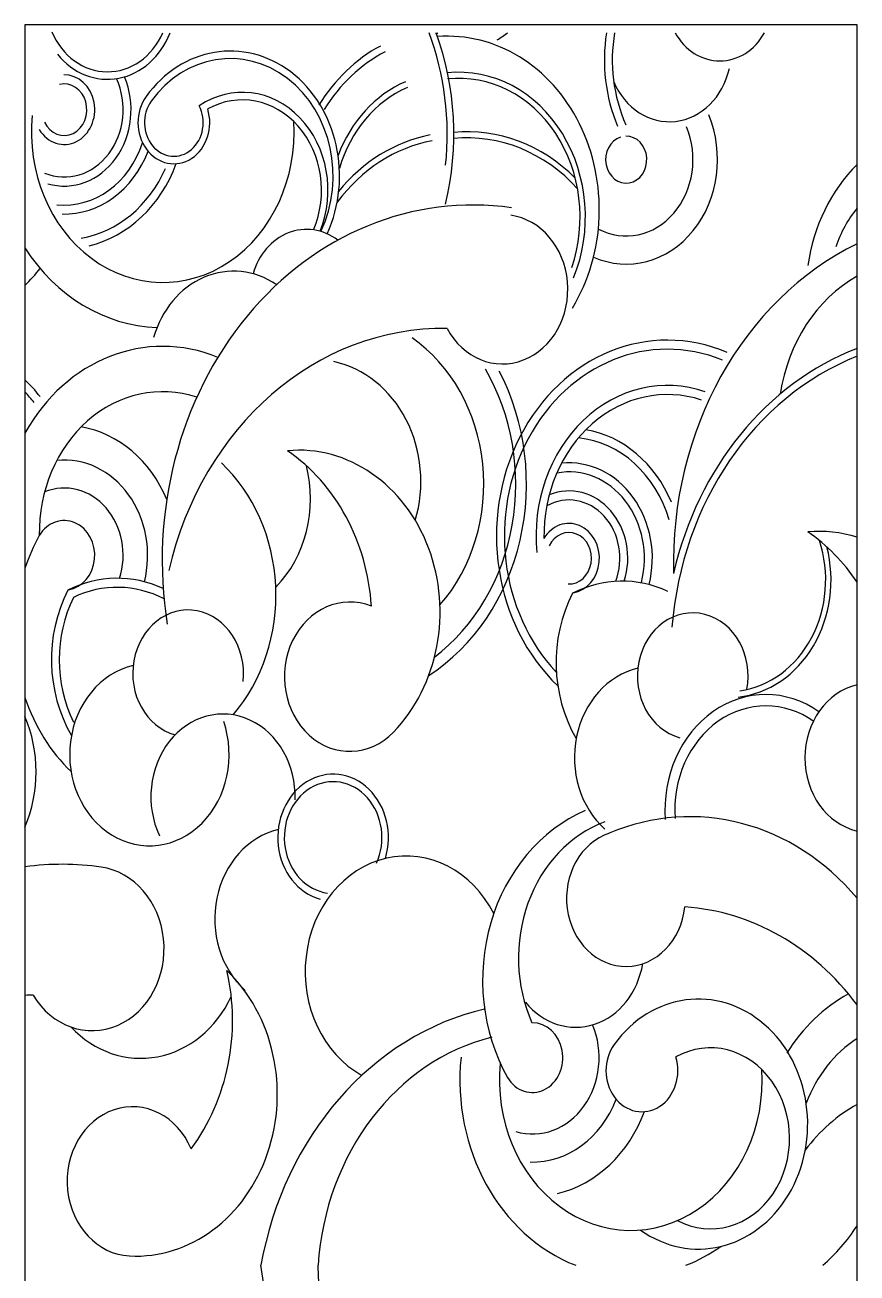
# Model space of a CAD drawing. Header units: millimetres. Extents: x 14385 to 129787, y 107826 to 186798.
# Drawn here: x 31945 to 32445, y 118956 to 119706 of the extents above; entities that cross this region are included whole.
import ezdxf

# ---------------------------------------------------------------- set-up
doc = ezdxf.new("R2010")
doc.units = ezdxf.units.MM
doc.header["$LTSCALE"] = 1000

msp = doc.modelspace()

# ---------------------------------------------------------------- linework, layer by layer
at = {"color": 8}
msp.add_lwpolyline([(31944.89, 119706.38), (31944.89, 118206.38), (32444.89, 118206.38), (32444.89, 119706.38)], close=True, dxfattribs=at)
for centre, major_axis, start_param, end_param in [((31994.49, 119720.74), (0, 42.51), 2.020307, 4.248541), ((31994.49, 119720.74), (0, 47), 2.31799, 4.29585), ((32063.12, 119640.73), (0, 155.03), 4.592159, 5.116708), ((32151.23, 119788.32), (0, 98.93), 3.629953, 3.646165), ((32063.12, 119640.73), (0, 159.53), 4.445123, 5.104679), ((32198.98, 119595.46), (0, 104.15), 4.107803, 6.35094), ((32188.13, 119784.81), (0, 98.93), 3.629953, 3.715361), ((32362.43, 119721.13), (0, 36.36), 2.134051, 4.149134), ((32068.31, 119615.57), (0, 75.1), 4.231273, 7.163259), ((32068.31, 119615.57), (0, 70.6), 4.220769, 7.163259), ((32198.98, 119595.46), (0, 108.64), 0.440446, 0.955579), ((32198.98, 119595.46), (0, 104.15), 0.426902, 0.955579), ((32205.68, 119591.05), (0, 86.92), 4.27793, 6.373811), ((32332.15, 119690.73), (0, 42.51), 2.020307, 4.46447), ((31968.53, 119655.47), (0, 20.93), 2.178589, 6.29595), ((31968.53, 119655.47), (0, 15.48), 2.0713, 6.500546), ((31968.53, 119655.47), (0, 40.45), 2.800034, 5.19237), ((31968.53, 119655.47), (0, 45.89), 2.891831, 5.157386), ((32075.53, 119606.99), (0, 58.89), 4.281035, 6.811027), ((32198.98, 119595.46), (0, 82.15), 0.362221, 1.163113), ((32205.68, 119591.02), (0, 83.29), 4.339092, 6.377669), ((32034.35, 119647.68), (0, 24.7), 0.880074, 5.051404), ((32075.53, 119606.99), (0, 54.39), 4.26023, 6.736373), ((32198.98, 119595.46), (0, 78.48), 0.362221, 1.251338), ((31972.19, 119519.23), (0, 146.5), 0.212919, 0.214788), ((32034.35, 119647.68), (0, 20.2), 0.880074, 5.240819), ((32027.69, 119641.97), (0, 90.31), 1.459155, 4.782813), ((32306.19, 119625.46), (0, 62.76), 2.774896, 5.154018), ((32204.75, 119529.93), (0, 111.92), 0.168703, 0.81911), ((32210.73, 119529.47), (0, 109.08), -0.767972, 0.085792), ((32210.74, 119529.48), (0, 112.73), -0.717979, 0.082946), ((32306.19, 119625.46), (0, 45.89), 2.710889, 5.157386), ((31968.53, 119655.47), (0, 57.31), 3.051644, 4.358387), ((32204.75, 119529.93), (0, 108.25), 0.161889, 0.86861), ((32306.19, 119625.46), (0, 14.14), 0.286778, 6.29595), ((31968.53, 119655.47), (0, 62.76), 3.118527, 4.30298), ((31968.53, 119655.47), (0, 78.07), 3.290684, 4.243339), ((31968.53, 119655.47), (0, 83.51), 3.348959, 4.313571), ((32503.94, 119545.11), (0, 102.75), 0.717374, 1.407236), ((32213.89, 119384.79), (0, 213.39), -0.1259, 1.752189), ((32491.92, 119546.61), (0, 73.25), 0.824929, 1.201798), ((32231.9, 119547.54), (0, 44.84), 2.12411, 6.157286), ((32114.09, 119544.92), (0, 38.61), -0.590106, 1.256513), ((32517.16, 119383.07), (0, 208.89), 0.406918, 1.600762), ((32027.69, 119641.97), (0, 117.54), 2.204523, 3.107621), ((31893.27, 119620.65), (0, 92.15), 3.837234, 3.995245), ((32070.28, 119500.51), (0, 57.92), -0.536272, 1.254783), ((32482.51, 119468.16), (0, 97.23), 0.458544, 1.400759), ((32330.96, 119399.42), (0, 117.54), -0.357477, 2.44573), ((32027.69, 119401.14), (0, 112.09), -0.344344, 1.006504), ((32196.12, 119329.17), (0, 194.83), -0.014241, 1.314652), ((32330.96, 119399.42), (0, 112.09), -0.344344, 2.392392), ((32130.79, 119430.55), (0, 102.75), 3.926498, 5.736096), ((32499.4, 119327.45), (0, 190.33), 0.333755, 1.480703), ((32499.4, 119327.45), (0, 194.83), 0.325765, 1.314652), ((32118.77, 119432.06), (0, 73.25), 4.38677, 6.099124), ((32130.79, 119430.55), (0, 132.09), 3.655715, 5.250592), ((32130.79, 119430.55), (0, 124.75), 3.726423, 5.299244), ((31893.27, 119422.46), (0, 92.15), -0.853652, -0.695641), ((32027.69, 119401.14), (0, 84.87), -0.279533, 1.589066), ((32330.96, 119399.42), (0, 90.31), -0.292382, 1.682438), ((31893.27, 119422.46), (0, 86.7), -0.853652, -0.749294), ((32330.96, 119399.42), (0, 84.87), -0.279533, 1.589066), ((31968.53, 119387.64), (0, 78.07), -1.12505, -0.149091), ((32271.8, 119385.92), (0, 78.07), -1.12505, -0.149091), ((32109.37, 119353.61), (0, 97.23), 3.875988, 6.363215), ((32271.8, 119385.92), (0, 72.62), -1.24791, -0.089708), ((31968.53, 119387.64), (0, 57.31), 4.431694, 6.373134), ((32049.3, 119348.24), (0, 119.06), -1.496789, -0.537329), ((32005.68, 119363.81), (0, 102.97), 3.937754, 5.593707), ((32054.72, 119421.62), (0, 70.68), 3.864718, 4.99747), ((32271.8, 119385.92), (0, 51.87), 4.429191, 6.445162), ((32271.8, 119385.92), (0, 57.31), 4.431694, 6.373134), ((31968.53, 119387.64), (0, 40.45), 4.363194, 6.624744), ((32271.8, 119385.92), (0, 35), 4.304981, 6.734428), ((32271.8, 119385.92), (0, 40.45), 4.363194, 6.624744), ((31968.53, 119387.64), (0, 20.93), 3.284247, 7.246189), ((32271.8, 119385.92), (0, 20.93), 3.284247, 7.246189), ((32271.8, 119385.92), (0, 15.48), 3.10621, 7.353478), ((32422.13, 119304.81), (0, 97.23), -0.271155, 0.080029), ((32362.06, 119299.45), (0, 119.06), -0.920433, -0.537329), ((32033.79, 119341.09), (0, 108.88), 1.003636, 1.205386), ((32367.48, 119372.83), (0, 70.68), 3.237578, 4.99747), ((32367.48, 119372.83), (0, 67.01), 3.262139, 5.07473), ((32000.32, 119290.2), (0, 83.68), -0.387365, 0.416815), ((32000.32, 119290.2), (0, 78.23), -0.424152, 0.394354), ((32303.6, 119288.48), (0, 83.68), -0.387365, 0.416815), ((32032.71, 119324.97), (0, 82.3), 1.03884, 2.158404), ((32140.04, 119314.74), (0, 44.86), -0.339223, 3.875988), ((32335.98, 119323.25), (0, 82.3), 1.03884, 2.158404), ((32032.71, 119324.97), (0, 76.85), 1.061691, 2.080731), ((32042.92, 119316.78), (0, 38.06), 4.584762, 9.187816), ((32346.19, 119315.05), (0, 38.06), 4.500946, 9.187816), ((32322.95, 119266.17), (0, 54.79), 0.205382, 2.474414), ((32390.13, 119234.52), (0, 69.47), -0.551886, 1.651828), ((32452.8, 119265.95), (0, 44.86), 0.203106, 2.938487), ((32033.79, 119341.09), (0, 108.88), 1.936207, 2.443588), ((32063.89, 119242.69), (0, 49.59), 4.674216, 8.350816), ((32390.13, 119234.52), (0, 62.68), -0.551886, 1.651828), ((32130.06, 119218.08), (0, 38.06), 4.376194, 9.187816), ((32130.06, 119218.08), (0, 33.57), 4.232741, 9.311724), ((32344.4, 119071.07), (0, 159.53), -0.804668, 0.354118), ((32315.07, 119132.35), (0, 108.88), 0.359869, 2.137957), ((32316.74, 119145.7), (0, 86.15), 0.316813, 2.040132), ((32106.82, 119169.2), (0, 54.79), 0.205382, 2.474414), ((32306.05, 119181.48), (0, 40.85), 0.283856, 4.586431), ((32174, 119137.55), (0, 69.47), -1.045695, 2.685963), ((31967.33, 118988.6), (0, 213.39), -0.1259, 0.120607), ((31985.34, 119151.35), (0, 49.33), 2.175303, 6.157286), ((32333.03, 119008.51), (0, 168.12), -0.86509, -0.057495), ((32011.55, 119063.79), (0, 97.23), 3.096316, 5.583543), ((31965.54, 119108.28), (0, 119.06), 4.006724, 4.966184), ((32275.77, 119151.08), (0, 47), 2.31799, 4.524384), ((32349.59, 119045.9), (0, 75.1), 2.582622, 7.163259), ((31949.57, 118932.98), (0, 190.33), -0.001739, 0.028118), ((32014.49, 119156.11), (0, 70.68), 2.394627, 4.217798), ((32480.26, 119025.8), (0, 108.64), 0.440446, 0.955579), ((32255.75, 118921.75), (0, 197.32), 0.202264, 1.370313), ((32249.81, 119085.81), (0, 20.93), 2.178589, 6.29595), ((32249.81, 119085.81), (0, 45.89), 2.891831, 5.157386), ((32253.47, 118949.56), (0, 151.94), 0.212919, 1.495176), ((32315.63, 119078.01), (0, 24.7), 0.880074, 5.051404), ((32356.81, 119037.32), (0, 54.39), 2.711823, 6.736373), ((32480.26, 119025.8), (0, 82.15), 0.514926, 1.163113), ((32308.97, 119072.3), (0, 117.54), 1.453645, 2.813414), ((32308.97, 119072.3), (0, 90.31), 1.459155, 4.782813), ((32009.48, 119011.48), (0, 44.86), -1.118895, 3.096316), ((32249.81, 119085.81), (0, 62.76), 3.118527, 4.30298), ((32486.03, 118960.26), (0, 108.25), 0.449751, 0.86861), ((32249.81, 119085.81), (0, 83.51), 3.348959, 4.313571), ((32364.42, 119052.69), (0, 114.4), 3.783118, 4.0768), ((32308.97, 119072.3), (0, 117.54), 3.469771, 3.696706)]:
    msp.add_ellipse(centre, major_axis=major_axis, ratio=0.874172, start_param=start_param, end_param=end_param, dxfattribs=at)
at = {"color": 8, "linetype": 'Continuous'}
for centre, major_axis, start_param, end_param in [((32373.13, 119685.35), (0, 91.6), 1.391112, 2.020525), ((32373.13, 119685.35), (0, 86.15), 1.379621, 2.040132), ((32019.67, 119267.9), (0, 54.79), 0.205382, 5.083804), ((31884.94, 119257.59), (0, 76.23), 4.260731, 5.164047)]:
    msp.add_ellipse(centre, major_axis=major_axis, ratio=0.874172, start_param=start_param, end_param=end_param, dxfattribs=at)
at = {"color": 8, "extrusion": (0, 0, -1)}
for centre, major_axis, ratio, start_param, end_param in [((32255.75, 118991.02), (8.62, 196.76), 0.866479, 3.295459, 4.521613), ((32253.47, 118963.2), (2.13, 151.83), 0.872278, 3.339071, 4.685958)]:
    msp.add_ellipse(centre, major_axis=major_axis, ratio=ratio, start_param=start_param, end_param=end_param, dxfattribs=at)

doc.saveas('drawing.dxf')
